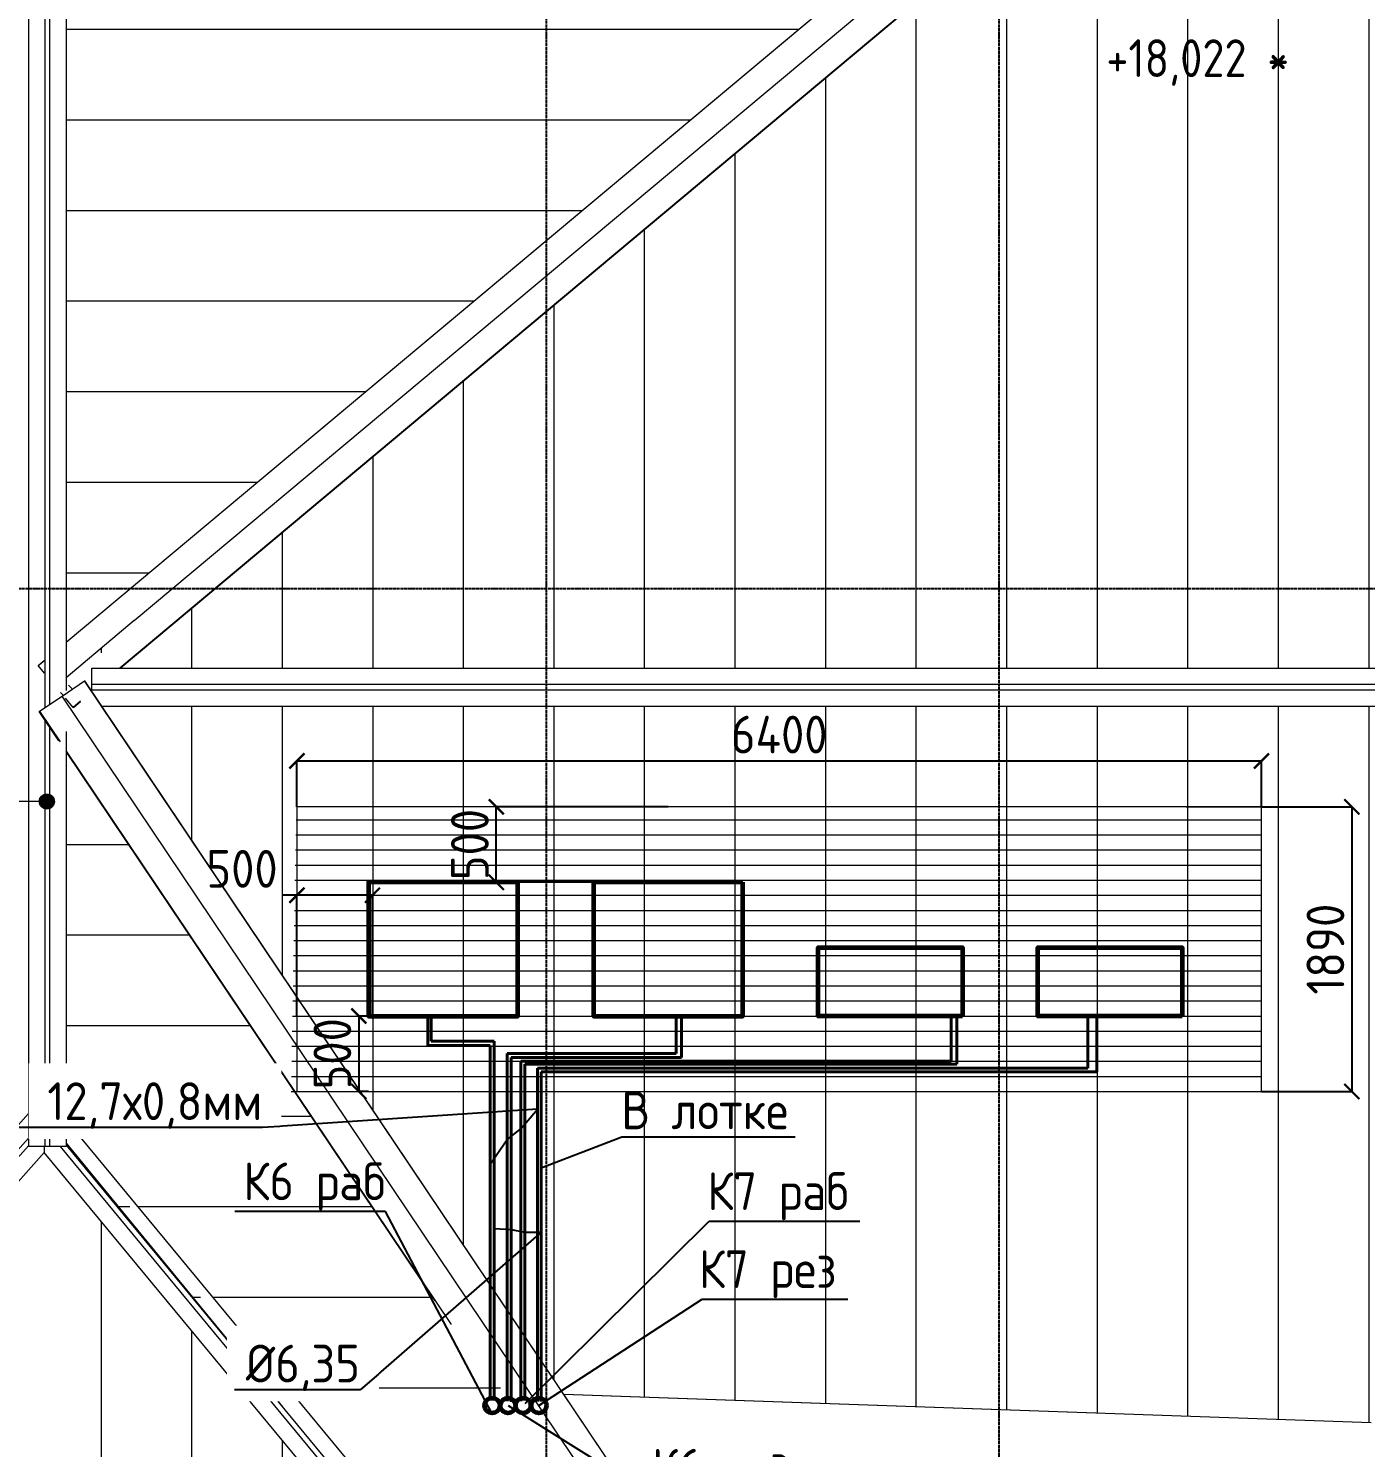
# Model space of a CAD drawing. Header units: millimetres. Extents: x -129048 to 476301, y -5853 to 215316.
# Drawn here: x 422635 to 431496, y 2599 to 12002 of the extents above; entities that cross this region are included whole.
import ezdxf
from ezdxf import colors
from ezdxf.entities.mleader import LeaderData, LeaderLine
from ezdxf.math import Vec2, Vec3

# ---------------------------------------------------------------- set-up
doc = ezdxf.new("R2010")
doc.units = ezdxf.units.MM
doc.linetypes.add('ADSK_Линия сетки', pattern=[25, 20, -2.5, 0, -2.5])
doc.layers.add('0_ANNOT_Dimensions', color=7, linetype='Continuous')
for name, color, linetype, lineweight in [('0_АР', 8, 'Continuous', 20), ('GAZLAITER', 1, 'Continuous', 40), ('Антураж', 7, 'Continuous', 18), ('Кондеи', 6, 'Continuous', 60), ('Ограждение', 251, 'Continuous', 18)]:
    doc.layers.add(name, color=color, linetype=linetype, lineweight=lineweight)
doc.layers.add('Обобщенные модели', color=5, linetype='Continuous', lineweight=18, true_color=0x0000ff)
doc.styles.add('GOST Common_1', font='GOST Common_0.ttf', dxfattribs={"width": 0.9, "height": 200})
doc.styles.add('PIK', font='isocpeur.ttf', dxfattribs={"width": 0.9, "height": 250})
doc.dimstyles.get("Standard").update_dxf_attribs({"dimtxt": 250, "dimasz": 100, "dimexe": 0.18, "dimexo": 0.0625, "dimgap": 50, "dimtad": 1, "dimtoh": 1, "dimdec": 1, "dimzin": 0, "dimdsep": 46, "dimtxsty": 'PIK', "dimblk": 'ARCHTICK', "dimcen": 0.09, "dimclrt": 256, "dimadec": 0, "dimazin": 0, "dimtfac": 1, "dimtdec": 1, "dimtofl": 0, "dimtmove": 0, "dimatfit": 3, "dimfxl": 1, "dimtolj": 1, "dimtzin": 0, "dimarcsym": 0})

# ---------------------------------------------------------------- blocks, each defined once
blk = doc.blocks.new('Planka_konka_K1 - Кровля - Планка конька К1-2963703-План кровли АР копия 1')
at = {"layer": 'Обобщенные модели'}
for p, q in [((20682.8, 125.1), (10445.5, 125.1)), ((20750, 17), (10445.5, 17)), ((20750, 25), (20750, 17)), ((20750, 17), (20750, -17)), ((10445.5, -17), (20750, -17)), ((20750, -17), (20750, -125.1)), ((20750, -125.1), (10445.5, -125.1))]:
    blk.add_line(p, q, dxfattribs=at)
blk = doc.blocks.new('Planka_konka_K1 - Кровля - Планка конька К1-2964228-План кровли АР копия 1')
at = {"layer": 'Обобщенные модели'}
for p, q in [((-4100, 17), (-4100, 125.1)), ((4049.3, 125.1), (-4100, 125.1)), ((4100, 125.1), (4083.3, 125.1)), ((4100, 125.1), (4100, 17)), ((-4100, -17), (-4100, 17)), ((-1269.9, 17), (-4100, 17)), ((4100, 17), (-1191.8, 17)), ((4100, 17), (4100, -17)), ((-4100, -125.1), (-4100, -17)), ((-4100, -17), (-1320.5, -17)), ((-1169, -17), (4100, -17)), ((4100, -17), (4100, -125.1)), ((-1350.3, -125.1), (-4100, -125.1)), ((4100, -125.1), (-1077.5, -125.1))]:
    blk.add_line(p, q, dxfattribs=at)
blk = doc.blocks.new('Ограждение - Ограждение-2966262-План кровли АР копия 1')
at = {"layer": 'Ограждение'}
for p, q in [((3716.8, 4816.1), (2621.2, 3589.6)), ((7485, 524.1), (3966.9, 4776.1)), ((2687.9, 3502.1), (3716.8, 4653.9)), ((3716.8, 4602.9), (2713.2, 3479.4)), ((3821.7, 4558.1), (2807.7, 3423)), ((3822.5, 4597.5), (3821.7, 4558.1)), ((6789.5, 972.4), (3821.7, 4559.3)), ((7485, 301.3), (3930.4, 4597.5)), ((3966.9, 4606.6), (7485, 354.6)), ((2621.2, 3589.6), (40.3, 700.4)), ((2691.7, 3506.4), (2621.2, 3589.6)), ((-190.9, 279.4), (2687.9, 3502.1)), ((2713.2, 3479.4), (-145.4, 279.4)), ((2700.6, 3490.8), (2687.9, 3502.1)), ((2713.2, 3479.4), (2700.6, 3490.8)), ((2807.7, 3423), (2717.1, 3483.7)), ((2807.7, 3423), (1353.3, 1794.8)), ((7973.9, -66.8), (7505, 500)), ((7505, 330.5), (7928.7, -181.7)), ((-599.4, -177.8), (-208.8, 259.4)), ((-163.2, 259.4), (-580.5, -207.7)), ((7891.2, -189.6), (7505, 277.1)), ((-605.8, -22.7), (-612.1, -29.8)), ((-736.9, -169.5), (-751.3, -185.6)), ((-736.9, -198.4), (-751.3, -185.6)), ((7744.9, -182.3), (7732.6, -167.4)), ((-670.7, -257.6), (-680.1, -249.1)), ((-670.7, -257.6), (-609.9, -189.6)), ((-658, -268.9), (-670.7, -257.6)), ((-645.3, -280.2), (-658, -268.9)), ((-588.9, -217.1), (-645.3, -280.2)), ((7963, -276.5), (7913.9, -217.1)), ((7936.9, -191.5), (7984.8, -249.4)), ((8114.1, -236.2), (8078.1, -192.7)), ((8114.1, -236.2), (8078.1, -266)), ((7921.4, -395.7), (7915.8, -388.9)), ((7929.6, -388.9), (7921.4, -395.7))]:
    blk.add_line(p, q, dxfattribs=at)
blk = doc.blocks.new('Ограждение - Ограждение-2967915-План кровли АР копия 1')
at = {"layer": 'Ограждение'}
for p, q in [((10550.7, 13450.8), (10610.1, 13500.5)), ((10550.7, 13448.9), (10610.7, 13499.1)), ((3966.9, 7941), (10530.7, 13434.1)), ((3966.9, 7939.1), (10530.7, 13432.2)), ((10610.7, 13264.5), (10789.7, 13414.2)), ((10994.9, 13349.9), (10750.7, 13145.5)), ((10752.9, 13145.5), (10996.3, 13349.2)), ((4418.6, 8082.5), (10597.6, 13253.5)), ((10726.8, 13125.5), (4323.3, 7766.6)), ((4325.5, 7766.6), (10729, 13125.5)), ((3781.3, 7785.6), (3820.6, 7818.5)), ((3782.2, 7784.6), (3822.7, 7818.5)), ((3782.2, 7784.6), (3781.3, 7785.6)), ((3824.2, 7734.4), (3782.2, 7784.6)), ((3981.9, 7654), (4009, 7629.3)), ((3947, 7587.7), (3930.7, 7607.2)), ((4013.9, 7507.7), (3962.9, 7568.7)), ((4062.5, 7548.4), (4013.9, 7507.7)), ((4014.8, 7506.6), (4062.5, 7546.5)), ((4014.8, 7506.6), (4013.9, 7507.7))]:
    blk.add_line(p, q, dxfattribs=at)
blk = doc.blocks.new('Антураж 4 - Антураж 4-5053377-План кровли АР копия 1')
at = {"layer": 'Антураж'}
for p, q in [((7264.9, 2958.5), (12613.7, 2770.9)), ((12613.7, 2768.8), (7266.3, 2956.3))]:
    blk.add_line(p, q, dxfattribs=at)
blk = doc.blocks.new('Ограждение - Ограждение-5160384-План кровли АР копия 1')
at = {"layer": 'Ограждение'}
for p, q in [((3940.3, 7583.2), (4089.7, 7683.5)), ((4089.7, 7683.5), (4090.8, 7684.3)), ((7673.1, 2348.2), (4089.7, 7683.5)), ((7674.8, 2348.2), (4090.8, 7684.3)), ((3790, 7482.2), (3940.3, 7583.2)), ((7485, 2305.5), (3940.3, 7583.2)), ((3788.8, 7481.4), (3790, 7482.2)), ((3919.4, 7287), (3788.8, 7481.4)), ((3790, 7482.2), (3926.4, 7279)), ((3966.9, 7218.7), (6519.2, 3418.7)), ((6412.4, 3575.1), (3966.9, 7216.2)), ((7848.1, 1764.8), (7505, 2275.7)), ((7689.5, 2323.7), (7686.5, 2328.2)), ((7689.5, 2326.2), (7688.2, 2328.2)), ((8070.6, 1758.9), (7709.5, 2296.5)), ((8069.3, 1758.2), (7709.5, 2293.9)), ((7913, 1668.2), (7902.3, 1684.2))]:
    blk.add_line(p, q, dxfattribs=at)
blk = doc.blocks.new('_ArchTick')
at = {"color": 0, "linetype": 'ByBlock', "const_width": 0.15}
blk.add_lwpolyline([(-0.5, -0.5), (0.5, 0.5)], dxfattribs=at)
blk = doc.blocks.new('*D3280')
at = {"layer": '0_ANNOT_Dimensions', "color": 0, "lineweight": -2, "transparency": 16777216}
for p, q in [((424414.8, 6844.9), (424414.8, 7148.6)), ((424414.8, 7148.5), (430806.8, 7148.5)), ((430806.8, 6844.9), (430806.8, 7148.6))]:
    blk.add_line(p, q, dxfattribs=at)
at = {"layer": 'Defpoints', "color": 0, "transparency": 16777216}
for p in [(430806.8, 7148.5), (424414.8, 6844.8), (430806.8, 6844.8)]:
    blk.add_point(p, dxfattribs=at)
at = {"layer": '0_ANNOT_Dimensions', "color": 0, "lineweight": -2, "transparency": 16777216, "xscale": 100, "yscale": 100, "zscale": 100, "rotation": 180}
blk.add_blockref('_ArchTick', (424414.8, 7148.5), dxfattribs=at)
at = {"layer": '0_ANNOT_Dimensions', "color": 0, "lineweight": -2, "transparency": 16777216, "xscale": 100, "yscale": 100, "zscale": 100}
blk.add_blockref('_ArchTick', (430806.8, 7148.5), dxfattribs=at)
at = {"layer": '0_ANNOT_Dimensions', "transparency": 16777216, "insert": (427610.8, 7323.5), "char_height": 250, "attachment_point": 5, "style": 'PIK'}
blk.add_mtext('\\A1;6400', dxfattribs=at)
blk = doc.blocks.new('*D3281')
at = {"layer": '0_ANNOT_Dimensions', "color": 0, "lineweight": -2, "transparency": 16777216}
for p, q in [((430806.9, 6844.8), (431405.4, 6844.8)), ((431405.2, 6844.8), (431405.2, 4958.8)), ((430806.9, 4958.8), (431405.4, 4958.8))]:
    blk.add_line(p, q, dxfattribs=at)
at = {"layer": 'Defpoints', "color": 0, "transparency": 16777216}
for p in [(430806.8, 6844.8), (430806.8, 4958.8), (431405.2, 4958.8)]:
    blk.add_point(p, dxfattribs=at)
at = {"layer": '0_ANNOT_Dimensions', "color": 0, "lineweight": -2, "transparency": 16777216, "xscale": 100, "yscale": 100, "zscale": 100}
for p, rotation in [((431405.2, 6844.8), 90), ((431405.2, 4958.8), 270)]:
    blk.add_blockref('_ArchTick', p, dxfattribs=dict(at, rotation=rotation))
at = {"layer": '0_ANNOT_Dimensions', "transparency": 16777216, "insert": (431230.2, 5901.8), "char_height": 250, "attachment_point": 5, "rotation": 90, "style": 'PIK'}
blk.add_mtext('\\A1;1890', dxfattribs=at)
blk = doc.blocks.new('*D3282')
at = {"layer": '0_ANNOT_Dimensions', "color": 0, "lineweight": -2, "transparency": 16777216}
for p, q in [((424414.9, 6258.9), (424314.9, 6258.9)), ((424414.8, 5458.9), (424414.9, 6259.1)), ((424914.9, 6258.8), (424414.9, 6258.9)), ((424914.8, 5458.9), (424914.9, 6259))]:
    blk.add_line(p, q, dxfattribs=at)
at = {"layer": 'Defpoints', "color": 0, "transparency": 16777216}
for p in [(424414.9, 6258.9), (424414.8, 5458.9), (424914.8, 5458.8)]:
    blk.add_point(p, dxfattribs=at)
at = {"layer": '0_ANNOT_Dimensions', "color": 0, "lineweight": -2, "transparency": 16777216, "xscale": 100, "yscale": 100, "zscale": 100}
for p, rotation in [((424414.9, 6258.9), 179.9936537805573), ((424914.9, 6258.8), 359.9936537805574)]:
    blk.add_blockref('_ArchTick', p, dxfattribs=dict(at, rotation=rotation))
at = {"layer": '0_ANNOT_Dimensions', "transparency": 16777216, "insert": (424051.1, 6433.9), "char_height": 250, "attachment_point": 5, "style": 'PIK'}
blk.add_mtext('\\A1;500', dxfattribs=at)
blk = doc.blocks.new('*D3283')
at = {"layer": '0_ANNOT_Dimensions', "color": 0, "lineweight": -2, "transparency": 16777216}
for p, q in [((424889.1, 5458.9), (424824.5, 5458.9)), ((424824.7, 5458.9), (424824.7, 4958.9)), ((424889.1, 4958.9), (424824.5, 4958.9))]:
    blk.add_line(p, q, dxfattribs=at)
at = {"layer": 'Defpoints', "color": 0, "transparency": 16777216}
for p in [(424889.2, 5458.9), (424824.7, 4958.9), (424889.2, 4958.9)]:
    blk.add_point(p, dxfattribs=at)
at = {"layer": '0_ANNOT_Dimensions', "color": 0, "lineweight": -2, "transparency": 16777216, "xscale": 100, "yscale": 100, "zscale": 100}
for p, rotation in [((424824.7, 5458.9), 90), ((424824.7, 4958.9), 270)]:
    blk.add_blockref('_ArchTick', p, dxfattribs=dict(at, rotation=rotation))
at = {"layer": '0_ANNOT_Dimensions', "transparency": 16777216, "insert": (424649.7, 5208.9), "char_height": 250, "attachment_point": 5, "rotation": 90, "style": 'PIK'}
blk.add_mtext('\\A1;500', dxfattribs=at)
blk = doc.blocks.new('*D3284')
at = {"layer": '0_ANNOT_Dimensions', "color": 0, "lineweight": -2, "transparency": 16777216}
for p, q in [((426874.1, 6844.8), (425735.7, 6844.8)), ((425735.9, 6344.8), (425735.9, 6844.8)), ((426874.1, 6344.8), (425735.7, 6344.8))]:
    blk.add_line(p, q, dxfattribs=at)
at = {"layer": 'Defpoints', "color": 0, "transparency": 16777216}
for p in [(425735.9, 6844.8), (426874.2, 6844.8), (426874.2, 6344.8)]:
    blk.add_point(p, dxfattribs=at)
at = {"layer": '0_ANNOT_Dimensions', "color": 0, "lineweight": -2, "transparency": 16777216, "xscale": 100, "yscale": 100, "zscale": 100}
for p, rotation in [((425735.9, 6844.8), 90), ((425735.9, 6344.8), 270)]:
    blk.add_blockref('_ArchTick', p, dxfattribs=dict(at, rotation=rotation))
at = {"layer": '0_ANNOT_Dimensions', "transparency": 16777216, "insert": (425560.9, 6594.8), "char_height": 250, "attachment_point": 5, "rotation": 90, "style": 'PIK'}
blk.add_mtext('\\A1;500', dxfattribs=at)

msp = doc.modelspace()

# ---------------------------------------------------------------- hatches: boundary and pattern name
at = {"layer": '0_АР'}
h = msp.add_hatch(dxfattribs=at)
h.set_pattern_fill('FP_8', color=256, style=0, pattern_type=2)
h.set_pattern_definition([(180, (420477.3, -4.2), (-7e-14, -600), [])])
h.paths.add_polyline_path([(422885.515, 7936.79), (428286.431, 12456.665), (428518.424, 19092.254), (422938.369, 12694.231), (422885.515, 12740.328), (422885.515, 8370.802)])
h.paths.add_polyline_path([(429508.165, 13479.1), (429515.948, 13485.614), (429761.435, 20517.474), (429754.564, 20509.596), (429510.774, 13553.55)])
h.paths.add_polyline_path([(429839.414, 20715.886), (429842.141, 20793.786), (429837.727, 20795.212), (429771.943, 20719.785), (429775.682, 20716.524), (429832.943, 20716.147)])
h = msp.add_hatch(dxfattribs=at)
h.set_pattern_fill('FP_22', color=256, style=0, pattern_type=2)
h.set_pattern_definition([(270, (418918.6, 2563.4), (600, 4e-14), [])])
h.paths.add_polyline_path([(422900.507, 7649.75), (423337.22, 8078.289), (422885.515, 7700.269), (422885.515, 7661.029), (422894.79, 7654.051)])
h.paths.add_polyline_path([(463635.905, 7762.391), (463818.609, 7762.391), (458338.13, 12090.193), (454353.542, 12258.394), (454353.542, 8880.787), (452357.634, 8881.348), (452357.634, 12342.646), (451263.336, 12388.84), (450926.641, 12375.854), (450926.641, 12190.986), (452193.931, 12190.986), (452193.931, 11798.155), (450926.641, 11798.155), (450926.641, 11557.087), (452193.931, 11557.087), (452193.931, 11164.257), (450926.641, 11164.257), (450926.641, 10903.54), (452193.931, 10903.54), (452193.931, 10510.71), (450926.641, 10510.71), (450926.641, 10269.642), (452193.931, 10269.642), (452193.931, 9876.812), (450926.641, 9876.812), (450926.641, 9635.744), (452193.931, 9635.744), (452193.931, 9242.913), (450926.641, 9242.913), (450926.641, 9001.846), (452193.931, 9001.846), (452193.931, 8609.015), (450793.931, 8609.015), (450793.931, 8888.787), (435938.557, 8889.469), (435938.557, 12363.908), (435318.722, 12387.839), (433432.315, 12317.525), (433432.315, 12305.152), (433468.583, 12305.152), (433468.583, 9185.152), (433432.315, 9185.152), (433432.315, 8880.787), (431632.315, 8881.348), (431632.315, 9185.152), (431582.626, 9185.152), (431582.626, 12248.579), (428465.176, 12131.762), (423244.102, 7762.391), (433359.441, 7762.391), (433359.441, 8348.724), (434759.441, 8348.724), (434759.441, 7762.391), (438533.148, 7762.391), (438533.148, 8371.229), (440033.87, 8370.787), (440033.87, 7762.391), (446527.868, 7762.391), (446527.868, 8368.94), (442332.934, 8368.94), (442332.934, 8374.267), (440932.934, 8374.267), (440932.934, 8767.098), (442332.934, 8767.098), (442332.934, 8761.77), (450732.934, 8761.77), (450732.934, 8368.94), (448033.148, 8368.94), (448033.148, 7762.391), (448579.503, 7762.391), (448579.503, 8328.724), (450159.099, 8328.724), (450159.099, 7762.391), (458788.667, 7762.391), (458788.667, 8328.724), (460148.307, 8328.724), (460148.307, 7762.391), (463317.22, 7762.391)])
h.paths.add_polyline_path([(440028.317, 8374.267), (438112.934, 8374.267), (438112.934, 8767.098), (440912.934, 8767.098), (440912.934, 8374.267), (440044.604, 8374.267)])
h.paths.add_polyline_path([(437978.834, 8374.267), (436709.043, 8374.267), (436709.043, 8767.098), (438109.043, 8767.098), (438109.043, 8374.267), (438008.743, 8374.267)])
h.paths.add_polyline_path([(436533.366, 8374.267), (435289.043, 8374.267), (435289.043, 8767.098), (436689.043, 8767.098), (436689.043, 8374.267), (436588.743, 8374.267)])
h.paths.add_polyline_path([(435087.897, 9034.247), (434137.5, 9034.247), (434137.5, 9427.077), (435537.5, 9427.077), (435537.5, 9034.247), (435437.2, 9034.247)])
h.paths.add_polyline_path([(434137.5, 9595.699), (434137.5, 9988.53), (435537.5, 9988.53), (435537.5, 9595.699), (434237.2, 9595.699)])
h.paths.add_polyline_path([(434726.53, 10143.025), (434137.5, 10143.025), (434137.5, 10535.855), (435537.5, 10535.855), (435537.5, 10143.025), (435087.897, 10143.025)])
h.paths.add_polyline_path([(434726.53, 10776.923), (434137.5, 10776.923), (434137.5, 11169.753), (435537.5, 11169.753), (435537.5, 10776.923), (435087.897, 10776.923)])
h.paths.add_polyline_path([(435383.443, 11350.584), (434083.743, 11350.584), (434083.743, 11743.414), (435483.743, 11743.414), (435483.743, 11350.584), (435449.264, 11350.584)])
h.paths.add_polyline_path([(434183.443, 11878.747), (434083.743, 11878.747), (434083.743, 12271.577), (435483.743, 12271.577), (435483.743, 11878.747), (434251.043, 11878.747)])
h.paths.add_polyline_path([(443273.928, 13233.946), (451515.613, 13551.805), (451515.613, 13553.262), (451511.541, 13554.059), (451511.541, 13617.689), (451515.383, 13633.791), (451509.369, 13633.559), (451510.093, 13617.689), (451509.582, 13554.529), (443273.9, 13236.903), (435046.355, 13554.548), (435046.355, 13633.587), (435041.119, 13633.559), (435044.906, 13617.689), (435044.906, 13554.059), (435040.525, 13553.102), (435040.834, 13551.805), (443273.9, 13233.947)])
h.paths.add_polyline_path([(443278.186, 13315.776), (443278.171, 13316.104), (443278.171, 13315.777)])
h.paths.add_polyline_path([(456752.14, 13342.611), (456748.237, 13345.693), (451811.578, 13554.084), (451811.578, 13633.125), (451806.343, 13633.092), (451810.018, 13617.689), (451810.018, 13554.059), (451805.637, 13553.102), (451806.282, 13551.39), (456709.639, 13344.405)])
h.paths.add_polyline_path([(430286.799, 13353.446), (434742.802, 13519.539), (434744.467, 13526.528), (430385.856, 13357.292)])
h.paths.add_polyline_path([(434744.981, 13528.669), (434750.833, 13553.197), (434746.43, 13554.059), (434746.43, 13617.689), (434744.332, 13603.892), (434744.981, 13590.178), (434744.981, 13551.805)])
h = msp.add_hatch(dxfattribs=at)
h.set_pattern_fill('FP_20', color=256, style=0, pattern_type=2)
h.set_pattern_definition([(90, (418918.6, 157.27), (-600, 4e-14), [])])
h.paths.add_polyline_path([(432093.277, 1522.693), (432094.318, 1522.73), (432093.283, 1522.73)])
h.paths.add_polyline_path([(432080.127, 1548.134), (432089.197, 1602.374), (432094.145, 1601.76), (438298.583, 1819.308), (438298.583, 2239.215), (438284.701, 2254.932), (438296.288, 1821.33), (432089.141, 1604.053), (432086.81, 1589.592)])
h.paths.add_polyline_path([(431815.192, 1548.134), (431805.512, 1604.097), (430037.461, 1665.06), (431806.175, 1602.058)])
h.paths.add_polyline_path([(454497.038, 1548.134), (454488.068, 1603.784), (447978.826, 1840.039), (447978.826, 2005.276), (447971.835, 2005.276), (447971.835, 1729.215), (447978.583, 1729.215), (447978.826, 1831.271), (454483.02, 1595.199), (454483.02, 1601.748), (454488.068, 1601.778), (454490.356, 1588.098)])
h.paths.add_polyline_path([(454761.973, 1548.134), (454772.016, 1602.251), (454782.409, 1602.027), (459995.632, 1790.569), (460003.644, 1801.593), (454772.016, 1610.436), (454770.716, 1602.374)])
h.paths.add_polyline_path([(442301.081, 1629.215), (442928.064, 1629.215), (442928.064, 1689.484), (442273.483, 1691.225), (442264.862, 1694.262), (442249.197, 1705.474), (442243.091, 1712.512), (442238.334, 1721.635), (442236.38, 1729.215), (442135.338, 1729.215), (442135.338, 1629.215), (442297.853, 1629.215)])
h.paths.add_polyline_path([(444226.662, 1629.215), (444328.078, 1629.215), (444328.078, 1729.215), (444240.308, 1729.215), (444234.048, 1714.452), (444221.183, 1700.107), (444212.448, 1694.676), (444203.905, 1691.738), (444185.912, 1689.475), (444078.957, 1689.37), (443660.807, 1689.346), (443660.807, 1629.215), (444223.005, 1629.215)])
h.paths.add_polyline_path([(443865.157, 1689.346), (443865.133, 1689.347), (443903.986, 1689.347)])
h.paths.add_polyline_path([(447978.826, 2025.276), (447978.826, 2247.13), (447971.835, 2239.215), (447971.835, 2025.276)])
h.paths.add_polyline_path([(447696.149, 2239.215), (445376.821, 4286.44), (447433.383, 2239.215)])
h.paths.add_polyline_path([(438837.035, 2239.215), (440892.307, 4286.44), (438574.269, 2239.215), (438701.569, 2239.215)])
h.paths.add_polyline_path([(438279.087, 2463.993), (443135.209, 6752.784), (447978.826, 2475.038), (447978.826, 2993.156), (452378.046, 2833.485), (452378.046, 5987.242), (454678.046, 5987.242), (454678.046, 2760.131), (460864.685, 2986.183), (464147.184, 7502.923), (464135.339, 7512.277), (434759.441, 7512.277), (434759.441, 7198.724), (433359.441, 7198.724), (433359.441, 7512.277), (423122.137, 7512.277), (426183.459, 2954.308), (431532.315, 2766.733), (431532.315, 5987.242), (433832.315, 5987.242), (433832.315, 2818.124), (438265.411, 2973.302), (438278.133, 2499.531)])
h.paths.add_polyline_path([(464373.369, 7502.923), (464380.167, 7512.277), (464360.501, 7512.277)])
h.paths.add_polyline_path([(464471.46, 7675.769), (464494.102, 7675.769), (464505.365, 7684.52), (464515.544, 7698.524), (464515.544, 7714.779), (464466.144, 7675.769)])
h.paths.add_polyline_path([(464527.792, 7724.45), (464531.172, 7724.45), (464530.029, 7726.217)])
h = msp.add_hatch(dxfattribs=at)
h.set_pattern_fill('FP_9', color=256, style=0, pattern_type=2)
h.set_pattern_definition([(180, (421577.56, -4.2), (-7e-14, -600), [])])
h.paths.add_polyline_path([(426886.779, -64.067), (426910.226, -7.489), (426989.314, -7.489), (426996.717, -11.739), (426996.717, 5.227), (426948.765, -6.804), (426900.286, -7.489), (426880.465, -56.436)])
h.paths.add_polyline_path([(426905.075, 4.336), (426996.717, 27.813), (426996.717, 31.804), (426906.04, 6.718)])
h.paths.add_polyline_path([(426996.717, 281.413), (426996.717, 285.404), (426880.62, 315.146), (426881.611, 320.02), (426949.756, 320.02), (426980.914, 312.038), (426980.523, 321.515), (426948.765, 320.672), (426883.827, 320.92), (426829.862, 1633.012), (426822.395, 1642.567), (426877.157, 314.489), (426980.523, 285.893)])
h.paths.add_polyline_path([(425906.408, 1120.826), (425906.408, 2814.767), (425437.753, 3414.51), (425330.419, 3571.757), (422885.515, 7211.948), (422885.515, 4771.929), (425821.731, 1223.168)])
h.paths.add_polyline_path([(424739.335, 2361.851), (422885.515, 4735.734), (422885.515, 4616.694), (424414.209, 2754.804), (424608.248, 2520.285)])
h = msp.add_hatch(color=256, dxfattribs=at)
edge = h.paths.add_edge_path()
edge.add_arc((422758.07, 6879.625), 50, 0, 360)
h = msp.add_hatch(dxfattribs=at)
h.set_pattern_fill('FP_14', color=256, style=0, pattern_type=2)
h.set_pattern_definition([(90, (418918.6, -212.7), (-600, 4e-14), [])])
h.paths.add_polyline_path([(418262.317, -302.147), (418330.372, -299.761), (418329.691, -273.115), (418329.691, -226.106), (418264.431, -299.761)])
h.paths.add_polyline_path([(418342.422, -211.737), (422575.458, -63.353), (426662.946, -185.888), (426651.164, -171.648), (422571.449, -48.978), (418354.878, -197.678)])
h.paths.add_polyline_path([(419378.837, 953.172), (422575.029, 1064.997), (425706.015, 970.675), (422740.29, 4553.87), (420280.84, 1800.691), (419671.072, 1280.308), (419388.716, 964.23)])
h.paths.add_polyline_path([(424319.899, 2868.789), (422885.515, 4616.694), (422885.515, 4602.41), (423991.788, 3265.349)])

# ---------------------------------------------------------------- linework, layer by layer
at = {"linetype": 'ADSK_Линия сетки'}
for p, q in [((426068.148, -3728.718), (426068.148, 22034.409)), ((429068.148, -3728.718), (429068.148, 22034.409)), ((405120.6, 8290.787), (474923.436, 8290.787))]:
    msp.add_line(p, q, dxfattribs=at)
at = {"layer": '0_АР'}
for p, q in [((423337.22, 8078.289), (422885.515, 7700.269)), ((430306.8, 6844.807), (430806.8, 6844.807)), ((422885.515, 4616.694), (424319.899, 2868.789))]:
    msp.add_line(p, q, dxfattribs=at)
at = {"layer": '0_АР', "lineweight": 20}
msp.add_line((422758.07, 6879.625), (421793.385, 6879.625), dxfattribs=at)
at = {"layer": '0_АР', "linetype": 'Continuous', "lineweight": 9}
for p, q in [((424409.323, 6758.862), (430806.8, 6758.862)), ((424407.493, 6658.862), (430806.8, 6658.862)), ((424405.662, 6558.862), (430806.8, 6558.862)), ((424403.831, 6458.862), (430806.8, 6458.862)), ((424402.001, 6358.862), (430806.8, 6358.862)), ((424400.17, 6258.862), (430806.8, 6258.862)), ((424398.339, 6158.862), (430806.8, 6158.862)), ((424396.509, 6058.862), (430806.8, 6058.862)), ((424394.678, 5958.862), (430806.8, 5958.862)), ((424392.847, 5858.862), (430806.8, 5858.862)), ((424391.017, 5758.862), (430806.8, 5758.862)), ((424389.186, 5658.862), (430806.8, 5658.862)), ((424387.356, 5558.862), (430806.8, 5558.862)), ((424385.525, 5458.862), (430806.8, 5458.862)), ((424383.694, 5358.862), (430806.8, 5358.862)), ((424381.864, 5258.862), (430806.8, 5258.862)), ((424380.033, 5158.862), (430806.8, 5158.862)), ((424378.202, 5058.862), (430806.8, 5058.862)), ((424376.372, 4958.862), (430806.8, 4958.862))]:
    msp.add_line(p, q, dxfattribs=at)
at = {"layer": '0_АР'}
msp.add_lwpolyline([(424414.8, 4958.807), (430806.8, 4958.807), (430806.8, 6844.807), (424414.8, 6844.807)], close=True, dxfattribs=at)
msp.add_circle((422758.07, 6879.625), 50, dxfattribs=at)
at = {"layer": 'GAZLAITER', "color": 1, "lineweight": 40, "ltscale": 10}
for p, q in [((425305.132, 5291.211), (425305.132, 5458.807)), ((426964.195, 5184.867), (426964.195, 5457.891)), ((428786.743, 5140.607), (428786.743, 5443.018)), ((429714.476, 5090.003), (429714.476, 5450.621)), ((425721.603, 5291.211), (425305.132, 5291.211)), ((425721.603, 5184.867), (425721.603, 5291.211)), ((425834.822, 5184.867), (426964.195, 5184.867)), ((425925.022, 5140.607), (428786.743, 5140.607)), ((426034.22, 5090.003), (429714.476, 5090.003))]:
    msp.add_line(p, q, dxfattribs=at)
at = {"layer": 'GAZLAITER', "color": 5, "lineweight": 40, "ltscale": 10}
for p, q in [((426928.678, 5210.492), (426928.678, 5457.891)), ((425282.625, 5264.219), (425282.625, 5447.756)), ((428749.009, 5160.449), (428749.009, 5443.018)), ((429655.93, 5113.32), (429655.93, 5450.621)), ((425695.697, 5264.219), (425282.625, 5264.219)), ((425695.697, 5210.492), (425695.697, 5264.219)), ((425695.697, 2915.684), (425695.697, 5210.492)), ((425808.916, 2906.214), (425808.916, 5210.492)), ((425808.916, 5210.492), (426928.678, 5210.492)), ((425899.116, 2907.651), (425899.116, 5160.449)), ((425899.116, 5160.449), (428749.009, 5160.449)), ((426008.314, 2904.017), (426008.314, 5113.32)), ((426008.314, 5113.32), (429655.93, 5113.32))]:
    msp.add_line(p, q, dxfattribs=at)
at = {"layer": 'GAZLAITER', "lineweight": 40, "ltscale": 10}
for p, q in [((425721.603, 2916.737), (425721.603, 5184.867)), ((425834.822, 2902.621), (425834.822, 5184.867)), ((425925.022, 2911.401), (425925.022, 5140.607)), ((426034.22, 2905.177), (426034.22, 5090.003))]:
    msp.add_line(p, q, dxfattribs=at)
at = {"layer": 'GAZLAITER', "color": 5, "lineweight": 60, "ltscale": 10}
for centre in [(425708.681, 2877.787), (425813.414, 2877.787), (425913.414, 2877.787), (426018.148, 2877.787)]:
    msp.add_circle(centre, 50, dxfattribs=at)
at = {"layer": 'Кондеи'}
for points in [[(425879.186, 6344.807), (424889.186, 6344.807), (424889.186, 5458.807), (425879.186, 5458.807)], [(427369.186, 6344.807), (426379.186, 6344.807), (426379.186, 5458.807), (427369.186, 5458.807)], [(428825.186, 5458.807), (427869.186, 5458.807), (427869.186, 5913.807), (428825.186, 5913.807)], [(430281.186, 5458.807), (429325.186, 5458.807), (429325.186, 5913.807), (430281.186, 5913.807)]]:
    msp.add_lwpolyline(points, close=True, dxfattribs=at)

# ---------------------------------------------------------------- block references
at = {"layer": '0_АР'}
for name in ['Антураж 4 - Антураж 4-5053377-План кровли АР копия 1', 'Ограждение - Ограждение-2967915-План кровли АР копия 1', 'Ограждение - Ограждение-5160384-План кровли АР копия 1', 'Ограждение - Ограждение-2966262-План кровли АР копия 1']:
    msp.add_blockref(name, (418918.583, -4.213), dxfattribs=at)
for name, p, rotation in [('Planka_konka_K1 - Кровля - Планка конька К1-2964228-План кровли АР копия 1', (422760.457, 8693.307), 89.99999999999991), ('Planka_konka_K1 - Кровля - Планка конька К1-2963703-План кровли АР копия 1', (443804.926, 7637.334), 180)]:
    msp.add_blockref(name, p, dxfattribs=dict(at, rotation=rotation))

# ---------------------------------------------------------------- texts
at = {"layer": '0_АР', "lineweight": 20, "insert": (429778.598, 11929.942), "char_height": 250, "width": 1442.16184, "attachment_point": 1, "line_spacing_factor": 1.022761, "style": 'GOST Common_1'}
msp.add_mtext('+18,022 *', dxfattribs=at)

# ---------------------------------------------------------------- dimensions: what is measured, and where the dimension line sits
at = {"layer": '0_ANNOT_Dimensions'}
dim = msp.add_linear_dim(base=(430806.8, 7148.46), p1=(424414.8, 6844.807), p2=(430806.8, 6844.807), text='6400', dimstyle='Standard', dxfattribs=at)
dim.commit()
dim.dimension.update_dxf_attribs({"geometry": '*D3280', "text_midpoint": (427610.8, 7323.46)})
for base, p1, p2, angle, picture, middle, dimtype in [((425735.928, 6844.807), (426874.186, 6344.807), (426874.186, 6844.807), 90, '*D3284', (425735.928, 6594.807), 160), ((424414.889, 6258.89), (424914.8, 5458.807), (424414.8, 5458.862), 179.9936538, '*D3282', (424051.139, 6258.901), 161), ((424824.716, 4958.862), (424889.186, 5458.862), (424889.186, 4958.862), 90, '*D3283', (424824.716, 5208.862), 160)]:
    dim = msp.add_linear_dim(base=base, p1=p1, p2=p2, angle=angle, text='500', dimstyle='Standard', dxfattribs=at)
    dim.commit()
    dim.dimension.update_dxf_attribs({"geometry": picture, "text_midpoint": middle, "dimtype": dimtype})
dim = msp.add_linear_dim(base=(431405.192, 4958.807), p1=(430806.8, 6844.807), p2=(430806.8, 4958.807), angle=90, text='1890', dimstyle='Standard', dxfattribs=at)
dim.commit()
dim.dimension.update_dxf_attribs({"geometry": '*D3281', "text_midpoint": (431230.192, 5901.807)})

# ---------------------------------------------------------------- leaders
at = {"layer": 'GAZLAITER', "color": 18, "lineweight": 25, "ltscale": 10, "true_color": 0x000000}
ml = msp.add_multileader_mtext('Standard', dxfattribs=at)
ml.set_content('{\\C256;\\c0;В лотке}', color=2, style='PIK')
ml.set_leader_properties()
ml.build(insert=Vec2(0, 0))
ml.multileader.update_dxf_attribs({"text_left_attachment_type": 6, "text_right_attachment_type": 6, "dogleg_length": 0.36, "arrow_head_size": 0.18})
ctx = ml.context
ctx.base_point, ctx.char_height, ctx.arrow_head_size, ctx.landing_gap_size, ctx.plane_origin = Vec3(426567.788, 4658.807), 250, 0.18, 0.09, Vec3(425938.467, 4508.113)
ctx.left_attachment, ctx.right_attachment, ctx.text_align_type = 6, 6, 2
notes = []
notes.append((ctx, [(0, (1, 1, 0), (426567.428, 4658.807), (1, 0), 0.36, [(0, [(426034.22, 4453.816)], 0, [])])]))
ctx.mtext.insert, ctx.mtext.alignment, ctx.mtext.flow_direction = Vec3(427670.378, 4958.807), 3, 5
ml = msp.add_multileader_mtext('Standard', dxfattribs=at)
ml.set_content('{\\C256;\\c0;К6 раб}', color=2, style='PIK')
ml.set_leader_properties()
ml.build(insert=Vec2(0, 0))
ml.multileader.update_dxf_attribs({"text_left_attachment_type": 6, "text_right_attachment_type": 6, "dogleg_length": 0.36, "arrow_head_size": 0.18})
ctx = ml.context
ctx.base_point, ctx.char_height, ctx.arrow_head_size, ctx.landing_gap_size, ctx.plane_origin = Vec3(424079.268, 4163.686), 250, 0.18, 0.09, Vec3(423646.657, 2048.697)
ctx.left_attachment, ctx.right_attachment, ctx.text_align_type = 6, 6, 2
notes.append((ctx, [(1, (1, 1, 0), (425002.478, 4163.686), (-1, 0), 0.36, [(0, [(425706.727, 2827.825)], 0, [])])]))
ctx.mtext.insert, ctx.mtext.width, ctx.mtext.alignment, ctx.mtext.flow_direction = Vec3(425002.028, 4488.686), 1440.91217, 3, 5
ml = msp.add_multileader_mtext('Standard', dxfattribs=at)
ml.set_content('{\\C256;\\c0;К7 раб}', color=2, style='PIK')
ml.set_leader_properties()
ml.build(insert=Vec2(0, 0))
ml.multileader.update_dxf_attribs({"text_left_attachment_type": 6, "text_right_attachment_type": 6, "dogleg_length": 0.36, "arrow_head_size": 0.18})
ctx = ml.context
ctx.base_point, ctx.char_height, ctx.arrow_head_size, ctx.landing_gap_size, ctx.plane_origin = Vec3(427147.924, 4098.749), 250, 0.18, 0.09, Vec3(423751.391, 2148.697)
ctx.left_attachment, ctx.right_attachment, ctx.text_align_type = 6, 6, 2
notes.append((ctx, [(0, (1, 1, 0), (427147.564, 4098.749), (1, 0), 0.36, [(1, [(425927.41, 2891.281)], 0, [])])]))
ctx.mtext.insert, ctx.mtext.width, ctx.mtext.alignment, ctx.mtext.flow_direction = Vec3(428070.684, 4423.749), 1440.91217, 3, 5
ml = msp.add_multileader_mtext('Standard', dxfattribs=at)
ml.set_content('{\\C256;\\c0;К7 рез}', color=2, style='PIK')
ml.set_leader_properties()
ml.build(insert=Vec2(0, 0))
ml.multileader.update_dxf_attribs({"text_left_attachment_type": 6, "text_right_attachment_type": 6, "dogleg_length": 0.36, "arrow_head_size": 0.18})
ctx = ml.context
ctx.base_point, ctx.char_height, ctx.arrow_head_size, ctx.landing_gap_size, ctx.plane_origin = Vec3(427100.979, 3582.136), 250, 0.18, 0.09, Vec3(425225.615, 4179.059)
ctx.left_attachment, ctx.right_attachment, ctx.text_align_type = 6, 6, 2
notes.append((ctx, [(0, (1, 1, 0), (427100.619, 3582.136), (1, 0), 0.36, [(1, [(426018.148, 2877.787)], 0, [])])]))
ctx.mtext.insert, ctx.mtext.alignment, ctx.mtext.flow_direction = Vec3(427989.819, 3907.136), 3, 5
ml = msp.add_multileader_mtext('Standard', dxfattribs=at)
ml.set_content('{\\C256;\\c0;К6 рез}', color=2, style='PIK')
ml.set_leader_properties()
ml.build(insert=Vec2(0, 0))
ml.multileader.update_dxf_attribs({"text_left_attachment_type": 6, "text_right_attachment_type": 6, "dogleg_length": 0.36, "arrow_head_size": 0.18})
ctx = ml.context
ctx.base_point, ctx.char_height, ctx.arrow_head_size, ctx.landing_gap_size, ctx.plane_origin = Vec3(426795.651, 2266.424), 250, 0.18, 0.09, Vec3(425120.881, 4079.059)
ctx.left_attachment, ctx.right_attachment, ctx.text_align_type = 6, 6, 2
notes.append((ctx, [(0, (1, 1, 0), (426795.291, 2266.424), (1, 0), 0.36, [(1, [(425813.414, 2877.787)], 0, [])])]))
ctx.mtext.insert, ctx.mtext.alignment, ctx.mtext.flow_direction = Vec3(427684.491, 2591.424), 3, 5
for ctx, leaders in notes:
    for number, flags, end, landing, length, lines in leaders:
        leader = LeaderData()
        leader.index, (leader.has_last_leader_line, leader.has_dogleg_vector, leader.attachment_direction) = number, flags
        leader.last_leader_point, leader.dogleg_vector, leader.dogleg_length = Vec3(end), Vec3(landing), length
        for number, points, colour, breaks in lines:
            line = LeaderLine()
            line.index, line.vertices, line.color, line.breaks = number, Vec3.list(points), colors.encode_raw_color(colour), breaks
            leader.lines.append(line)
        ctx.leaders.append(leader)

# ---------------------------------------------------------------- next in the draw order: leaders
ml = msp.add_multileader_mtext('Standard', dxfattribs=at)
ml.set_content('12,7х0,8мм', color=(0, 0, 0), style='PIK')
ml.set_leader_properties()
ml.build(insert=Vec2(0, 0))
ml.multileader.update_dxf_attribs({"text_left_attachment_type": 6, "text_right_attachment_type": 6, "dogleg_length": 0.36, "arrow_head_size": 0.18})
ctx = ml.context
ctx.base_point, ctx.char_height, ctx.arrow_head_size, ctx.landing_gap_size, ctx.plane_origin = Vec3(422812.909, 4719.546), 250, 0.18, 0.09, Vec3(425459.3, 4477.502)
ctx.left_attachment, ctx.right_attachment, ctx.text_align_type = 6, 6, 2
notes = []
notes.append((ctx, [(1, (1, 1, 0), (424185.949, 4719.546), (-1, 0), 0.36, [(3, [(425695.697, 4477.502), (425808.916, 4641.358), (425899.116, 4711.904), (426008.314, 4841.608)], 0, [])])]))
ctx.mtext.insert, ctx.mtext.alignment, ctx.mtext.flow_direction = Vec3(424185.499, 5019.546), 3, 5
ctx.mtext.has_bg_fill, ctx.mtext.bg_color, ctx.mtext.bg_scale_factor, ctx.mtext.bg_transparency, ctx.mtext.use_window_bg_color = 1, -1027028792, 1.5, 0, 1
ml = msp.add_multileader_mtext('Standard', dxfattribs=at)
ml.set_content('{\\C256;\\c0;%%C6,35}', color=1, style='PIK')
ml.set_leader_properties()
ml.build(insert=Vec2(0, 0))
ml.multileader.update_dxf_attribs({"text_left_attachment_type": 6, "text_right_attachment_type": 6, "dogleg_length": 0.36, "arrow_head_size": 0.18})
ctx = ml.context
ctx.base_point, ctx.char_height, ctx.arrow_head_size, ctx.landing_gap_size, ctx.plane_origin = Vec3(424124.026, 2981.313), 250, 0.18, 0.09, Vec3(425579.299, 4452.495)
ctx.left_attachment, ctx.right_attachment, ctx.text_align_type = 6, 6, 2
notes.append((ctx, [(1, (1, 1, 0), (424833.316, 2981.313), (-1, 0), 0.36, [(3, [(425721.603, 4050.802), (425834.822, 4043.744), (425925.022, 4026.004), (426034.22, 4026.004)], 0, [])])]))
ctx.mtext.insert, ctx.mtext.alignment, ctx.mtext.flow_direction = Vec3(424832.866, 3281.313), 3, 5
ctx.mtext.has_bg_fill, ctx.mtext.bg_color, ctx.mtext.bg_scale_factor, ctx.mtext.bg_transparency, ctx.mtext.use_window_bg_color = 1, -1027028792, 1.5, 0, 1
for ctx, leaders in notes:
    for number, flags, end, landing, length, lines in leaders:
        leader = LeaderData()
        leader.index, (leader.has_last_leader_line, leader.has_dogleg_vector, leader.attachment_direction) = number, flags
        leader.last_leader_point, leader.dogleg_vector, leader.dogleg_length = Vec3(end), Vec3(landing), length
        for number, points, colour, breaks in lines:
            line = LeaderLine()
            line.index, line.vertices, line.color, line.breaks = number, Vec3.list(points), colors.encode_raw_color(colour), breaks
            leader.lines.append(line)
        ctx.leaders.append(leader)

doc.saveas('drawing.dxf')
